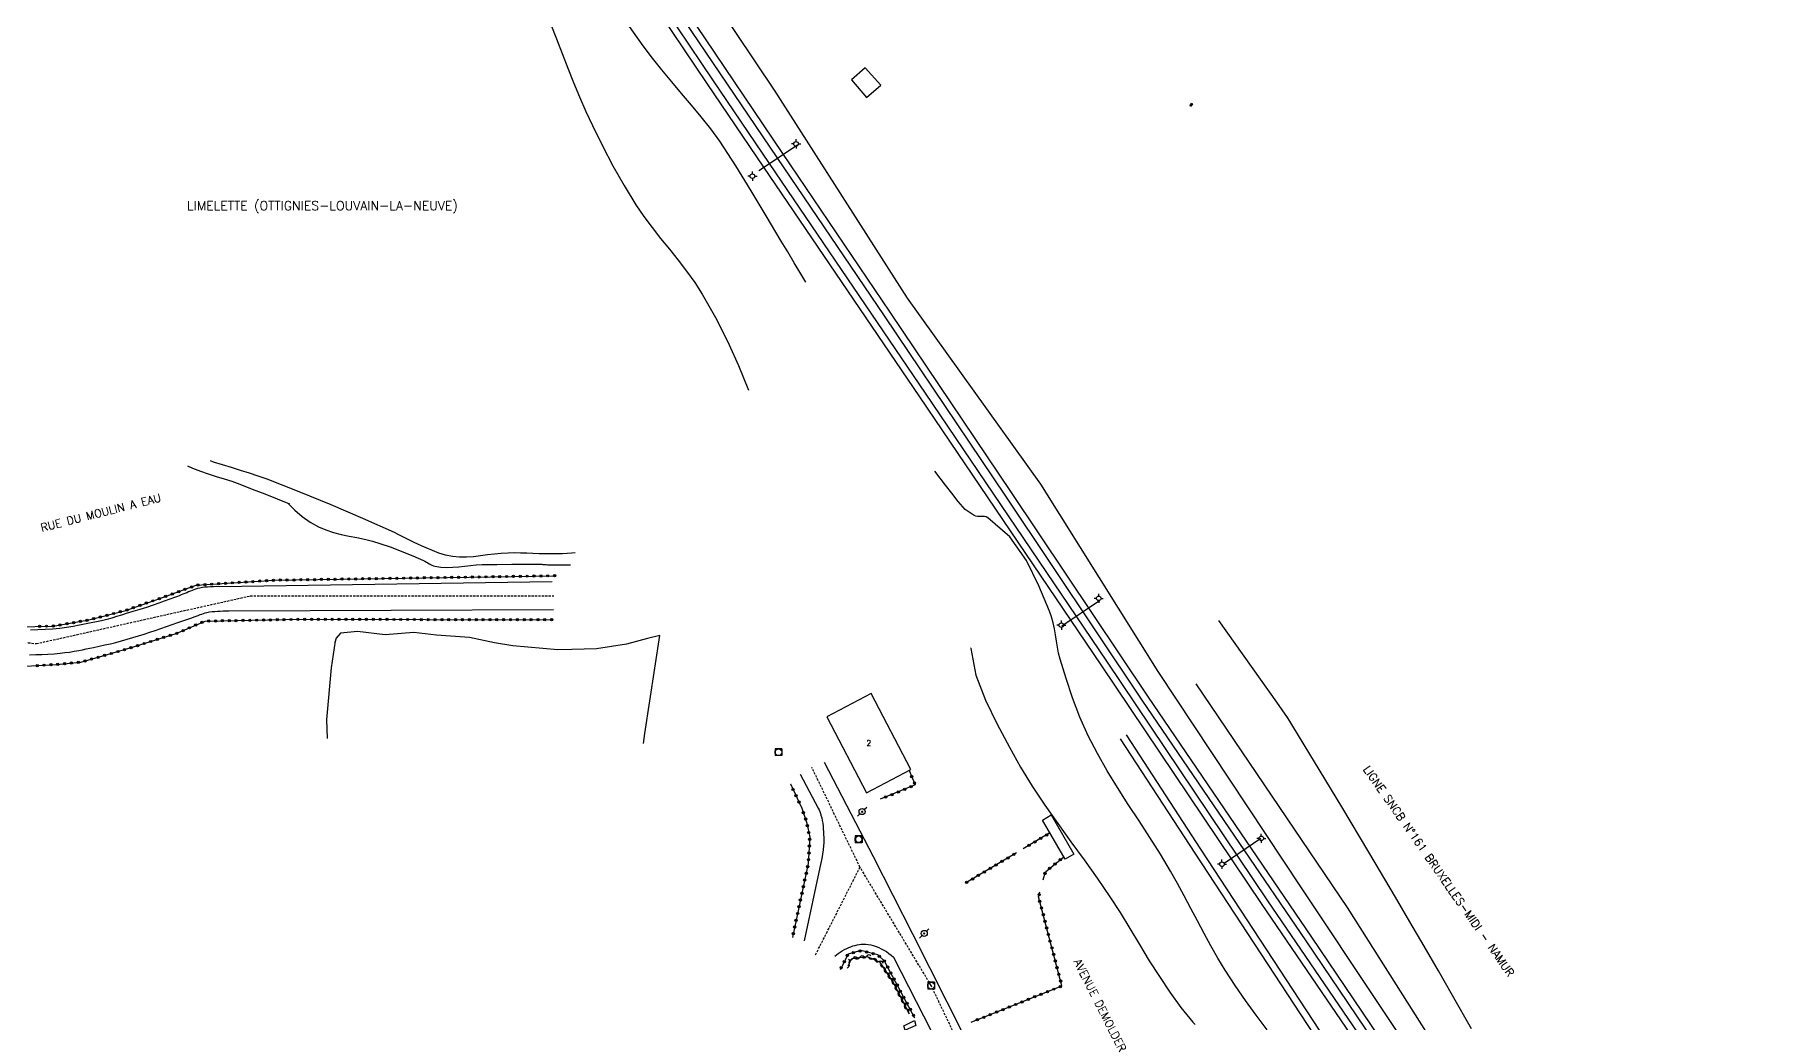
# Model space of a CAD drawing. Header units: millimetres. Extents: x 163000 to 164000, y 152000 to 153000.
# Drawn here: x 163389.7 to 163768.9, y 152307.6 to 152523.6 of the extents above; entities that cross this region are included whole.
import ezdxf
from ezdxf.enums import TextEntityAlignment as Align

# ---------------------------------------------------------------- set-up
doc = ezdxf.new("R2010")
doc.units = ezdxf.units.MM
doc.linetypes.add('DASHED', pattern=[0.75, 0.5, -0.25])
doc.layers.get('0').update_dxf_attribs({"linetype": 'CONTINUOUS'})
for name, color, linetype in [('W0001', 6, 'DASHED'), ('W0008', 7, 'CONTINUOUS'), ('W0101', 7, 'CONTINUOUS'), ('W0104', 1, 'CONTINUOUS'), ('W0105', 7, 'CONTINUOUS'), ('W0211', 2, 'CONTINUOUS'), ('W0214', 2, 'CONTINUOUS'), ('W0300', 7, 'CONTINUOUS'), ('W0310', 3, 'CONTINUOUS'), ('W0323', 7, 'CONTINUOUS'), ('W0401', 7, 'CONTINUOUS'), ('W0420', 7, 'CONTINUOUS'), ('W0473', 7, 'CONTINUOUS'), ('W0510', 5, 'CONTINUOUS'), ('W0515', 5, 'CONTINUOUS'), ('W0610', 7, 'CONTINUOUS'), ('W0611', 7, 'CONTINUOUS'), ('W0700', 7, 'CONTINUOUS'), ('W0980', 7, 'CONTINUOUS'), ('W0989', 7, 'CONTINUOUS'), ('W0991', 7, 'CONTINUOUS')]:
    doc.layers.add(name, color=color, linetype=linetype)
doc.styles.get("Standard").update_dxf_attribs({"font": 'romans.shx', "width": 0.85})

# ---------------------------------------------------------------- blocks, each defined once
blk = doc.blocks.new('T401')
for p, q in [((-0.3, 0.3), (0, 0.3)), ((-0.3, -0.25), (-0.3, 0.3)), ((-0.3, 0.15), (0, 0.15)), ((-0.3, 0), (0, 0)), ((0, 0.3), (0, -0.25)), ((-0.3, -0.15), (0, -0.15)), ((-0.3, -0.25), (-0.3, -0.3)), ((-0.3, -0.3), (0, -0.3)), ((0, -0.3), (0, -0.25))]:
    blk.add_line(p, q)
blk = doc.blocks.new('T473')
for p, q in [((-0.166667, 0.166667), (0.166667, -0.166667)), ((-0.166667, -0.166667), (0.166667, 0.166667)), ((0.500001, 0.500001), (1.000002, 1.000002)), ((-1.000002, -1.000002), (-0.500001, -0.500001))]:
    blk.add_line(p, q)
blk.add_ellipse((0, 0), major_axis=(0.471405, 0.471405), ratio=1, start_param=5.4977871438, end_param=11.780972451)
blk = doc.blocks.new('T420')
for p, q in [((0.75, 0.75), (-0.75, 0.75)), ((-0.75, 0.75), (-0.75, -0.75)), ((0.75, 0.75), (0.75, -0.75)), ((0.75, -0.75), (-0.75, -0.75))]:
    blk.add_line(p, q)
blk.add_ellipse((0, 0), major_axis=(-0.53, 0.53), ratio=1, start_param=3.926991, end_param=10.210176)
blk = doc.blocks.new('T610')
for p, q in [((-0.500001, 0), (-1.000002, 0)), ((0, 0.500001), (0, 1.000002)), ((0.500001, 0), (1.000002, 0)), ((0, -0.500001), (0, -1.000002))]:
    blk.add_line(p, q)
blk.add_ellipse((0, 0), major_axis=(-0.353554, 0.353554), ratio=1, start_param=3.926990817, end_param=10.2101761242)
blk = doc.blocks.new('t323o')
at = {"color": 0, "linetype": 'Continuous'}
for radius in [0.25, 0.15]:
    blk.add_circle((0, 0), radius, dxfattribs=at)
blk = doc.blocks.new('t310o')
at = {"color": 0, "linetype": 'Continuous'}
for centre, start, end in [((-0.5, 0.38), 216.8699, 323.1304), ((0.5, -0.37), 36.8699, 143.1303)]:
    blk.add_arc(centre, 0.625, start, end, dxfattribs=at)

msp = doc.modelspace()

# ---------------------------------------------------------------- linework, layer by layer
at = {"layer": 'W0001'}
for points in [[(163346.62, 152395.54), (163390.11, 152390.41), (163436.88, 152400.86), (163503.25, 152400.9), (163503.25, 152400.9)], [(163570.22, 152341.53), (163559.69, 152363.34), (163559.69, 152363.34)], [(163560.5, 152322.38), (163570.22, 152341.53)], [(163657.87, 152171), (163646.74, 152193.14), (163630.43, 152225.25), (163606.01, 152273.33), (163585.78, 152315.64), (163570.22, 152341.53), (163570.22, 152341.53)]]:
    msp.add_lwpolyline(points, dxfattribs=at)
at = {"layer": 'W0008'}
for points in [[(163430.18, 152402.87), (163429.51, 152402.88), (163428.85, 152402.87), (163428.18, 152402.84), (163427.51, 152402.79), (163426.97, 152402.74), (163426.42, 152402.67), (163425.88, 152402.57), (163425.34, 152402.45), (163424.94, 152402.33), (163424.56, 152402.19), (163424.18, 152402.03), (163423.8, 152401.88), (163423.39, 152401.72), (163422.98, 152401.55), (163422.57, 152401.39), (163422.16, 152401.22), (163421.75, 152401.05), (163421.34, 152400.89), (163420.94, 152400.73), (163420.52, 152400.57), (163419.31, 152400.11), (163418.09, 152399.67), (163416.86, 152399.23), (163415.63, 152398.81), (163414.17, 152398.34), (163412.7, 152397.88), (163411.24, 152397.43), (163409.77, 152396.98), (163408.7, 152396.65), (163407.64, 152396.32), (163406.58, 152396), (163405.5, 152395.7), (163404.38, 152395.42), (163403.25, 152395.17), (163402.11, 152394.93), (163400.97, 152394.71), (163399.55, 152394.43), (163398.13, 152394.16), (163396.7, 152393.93), (163395.27, 152393.74), (163393.66, 152393.59), (163392.04, 152393.49), (163390.42, 152393.43), (163388.8, 152393.37)], [(163502.91, 152403.93), (163430.18, 152402.87)], [(163388.62, 152387.96), (163390.01, 152388.01), (163391.33, 152388.06), (163392.65, 152388.12), (163393.98, 152388.2), (163395.29, 152388.32), (163396.32, 152388.44), (163397.34, 152388.58), (163398.36, 152388.74), (163399.38, 152388.92), (163400.18, 152389.08), (163400.98, 152389.25), (163401.77, 152389.43), (163402.57, 152389.6), (163403.81, 152389.86), (163405.05, 152390.12), (163406.29, 152390.38), (163407.52, 152390.67), (163408.76, 152391.01), (163409.99, 152391.36), (163411.21, 152391.73), (163412.44, 152392.11), (163413.67, 152392.51), (163414.89, 152392.91), (163416.11, 152393.32), (163417.33, 152393.74), (163418.58, 152394.16), (163419.83, 152394.58), (163421.08, 152395), (163422.33, 152395.44), (163422.78, 152395.6), (163423.23, 152395.76), (163423.69, 152395.93), (163424.14, 152396.09), (163424.59, 152396.26), (163425.04, 152396.42), (163425.49, 152396.59), (163425.94, 152396.75), (163426.3, 152396.88), (163426.65, 152397.02), (163427.01, 152397.14), (163427.38, 152397.24), (163427.96, 152397.35), (163428.54, 152397.42), (163429.13, 152397.47), (163429.71, 152397.51), (163430.33, 152397.54), (163430.95, 152397.56), (163431.57, 152397.57), (163432.2, 152397.56)], [(163432.2, 152397.56), (163503.22, 152397.87)], [(163581.79, 152326.87), (163573.15, 152343.83), (163562.46, 152364.42)], [(163557.12, 152361.9), (163561.06, 152354.43)], [(163561.09, 152354.43), (163561.27, 152354.06), (163561.43, 152353.68), (163561.57, 152353.3), (163561.69, 152352.91), (163561.84, 152352.32), (163561.96, 152351.73), (163562.06, 152351.13), (163562.14, 152350.53), (163562.2, 152349.91), (163562.25, 152349.29), (163562.27, 152348.66), (163562.29, 152348.04), (163562.3, 152347.61), (163562.3, 152347.18), (163562.29, 152346.75), (163562.27, 152346.31), (163562.17, 152345.34), (163562.03, 152344.37), (163561.87, 152343.4), (163561.67, 152342.44)], [(163561.67, 152342.47), (163558.02, 152325.44)], [(163564.69, 152322.09), (163565.41, 152322.63), (163565.85, 152322.97), (163566.33, 152323.27), (163566.82, 152323.54), (163567.32, 152323.78), (163567.76, 152323.98), (163568.22, 152324.15), (163568.68, 152324.31), (163569.15, 152324.44), (163569.59, 152324.54), (163570.03, 152324.62), (163570.48, 152324.68), (163570.93, 152324.7), (163571.49, 152324.68), (163572.04, 152324.62), (163572.59, 152324.52), (163573.13, 152324.38), (163573.73, 152324.2), (163574.31, 152323.97), (163574.88, 152323.71), (163575.43, 152323.41), (163576, 152323.07), (163576.54, 152322.69), (163577.06, 152322.28), (163577.55, 152321.84)], [(163661, 152171), (163634.4, 152223.24), (163592.98, 152304.66), (163581.79, 152326.87)], [(163577.55, 152321.84), (163585.75, 152305.72), (163619.72, 152238.82), (163654.53, 152171)]]:
    msp.add_lwpolyline(points, dxfattribs=at)
at = {"layer": 'W0101'}
msp.add_lwpolyline([(163562.94, 152374.43), (163571.61, 152357.82), (163581.36, 152362.91), (163572.68, 152379.52), (163562.94, 152374.43)], close=True, dxfattribs=at)
at = {"layer": 'W0104'}
msp.add_lwpolyline([(163574.79, 152512.52), (163571.34, 152516.33), (163568.37, 152513.69), (163571.61, 152509.86), (163574.77, 152512.54)], dxfattribs=at)
msp.add_lwpolyline([(163617, 152344.39), (163615.07, 152343.27), (163610.12, 152351.84), (163612.05, 152352.95), (163617, 152344.39)], close=True, dxfattribs=at)
at = {"layer": 'W0105'}
msp.add_lwpolyline([(163582.43, 152306.89), (163580.07, 152305.91), (163579.8, 152306.86), (163582.13, 152308)], close=True, dxfattribs=at)
at = {"layer": 'W0211'}
for points in [[(163534.07, 152537.36), (163551.6, 152511.22), (163580.53, 152465.94), (163609.71, 152425.29), (163635.32, 152384.31), (163666.68, 152336.99), (163700.8, 152285.76), (163736.26, 152232.79), (163744.18, 152220.74)], [(163558.39, 152469.43), (163557.28, 152471.28), (163555.85, 152473.67), (163554.41, 152476.07), (163552.96, 152478.45), (163549.67, 152483.93), (163546.43, 152489.45), (163543.1, 152494.93), (163539.55, 152500.26), (163537.57, 152502.96), (163535.51, 152505.6), (163533.38, 152508.18), (163531.22, 152510.74), (163529.06, 152513.29), (163526.91, 152515.86), (163524.82, 152518.47), (163522.8, 152521.14), (163518.57, 152527.13)], [(163659.29, 152305.95), (163656.89, 152309.15), (163654.53, 152312.38), (163652.24, 152315.66), (163650.06, 152319.02), (163648.46, 152321.66), (163646.93, 152324.34), (163645.46, 152327.05), (163644.01, 152329.78), (163642.58, 152332.51), (163641.14, 152335.24), (163639.67, 152337.95), (163638.15, 152340.63), (163635.93, 152344.35), (163633.61, 152348.01), (163631.25, 152351.64), (163628.88, 152355.27), (163626.54, 152358.92), (163624.27, 152362.63), (163622.13, 152366.41), (163620.15, 152370.27), (163618.32, 152374.36), (163616.72, 152378.54), (163615.28, 152382.78), (163613.98, 152387.05), (163613.64, 152388.35), (163613.39, 152389.67), (163613.18, 152390.99), (163612.98, 152392.32), (163612.76, 152393.65), (163612.49, 152394.97), (163612.13, 152396.28), (163611.67, 152397.55), (163609.31, 152403.05), (163606.6, 152408.59), (163602.98, 152413.77), (163598.18, 152417.94), (163597.82, 152418.12), (163597.43, 152418.2), (163597.04, 152418.23), (163596.66, 152418.23), (163596.29, 152418.22), (163595.91, 152418.23), (163595.52, 152418.29), (163595.16, 152418.43), (163593.25, 152419.78), (163591.66, 152421.49), (163590.27, 152423.33), (163588.91, 152425.1), (163586.55, 152428.12)]]:
    msp.add_lwpolyline(points, dxfattribs=at)
at = {"layer": 'W0214'}
for points in [[(163502.58, 152525.81), (163503.83, 152522.63), (163505.08, 152519.45), (163506.32, 152516.27), (163507.59, 152513.1), (163508.9, 152509.95), (163510.27, 152506.81), (163511.7, 152503.71), (163513.89, 152499.27), (163516.2, 152494.89), (163518.63, 152490.58), (163521.22, 152486.36), (163522.93, 152483.84), (163524.74, 152481.39), (163526.62, 152479), (163528.53, 152476.64), (163530.44, 152474.27), (163532.29, 152471.85), (163534.07, 152469.37), (163535.72, 152466.81), (163538.61, 152461.75), (163541.26, 152456.55), (163543.66, 152451.24), (163545.81, 152445.82)], [(163661.34, 152377.59), (163648.68, 152395.47)], [(163594.51, 152389.47), (163594.49, 152389.44), (163594.48, 152389.41), (163594.48, 152389.37), (163594.48, 152389.34), (163595.58, 152383.54), (163597.66, 152378.03), (163600.24, 152372.81), (163602.91, 152367.75), (163605.31, 152363.43), (163607.9, 152359.22), (163610.64, 152355.12), (163613.48, 152351.09), (163616.36, 152347.1), (163619.25, 152343.13), (163622.11, 152339.12), (163624.88, 152335.06), (163627.11, 152331.61), (163629.26, 152328.12), (163631.37, 152324.6), (163633.49, 152321.09), (163635.68, 152317.6), (163637.97, 152314.18), (163640.41, 152310.84), (163643.02, 152307.65), (163643.51, 152307.12)], [(163663.72, 152374.24), (163661.34, 152377.59)], [(163703.91, 152306.16), (163699.77, 152313.5), (163696.71, 152318.88), (163693.61, 152324.25), (163690.49, 152329.61), (163687.34, 152334.95), (163681.48, 152344.84), (163675.57, 152354.71), (163669.62, 152364.56), (163663.63, 152374.38)]]:
    msp.add_lwpolyline(points, dxfattribs=at)
at = {"layer": 'W0300'}
msp.add_lwpolyline([(163643.67, 152381.61), (163676.77, 152332.69), (163732.43, 152244.78)], dxfattribs=at)
at = {"layer": 'W0310'}
msp.add_lwpolyline([(163567.63, 152319.97), (163568.43, 152321.54), (163571.8, 152322.03), (163574.47, 152320.84), (163577.48, 152316.3), (163580.94, 152309.44)], dxfattribs=at)
at = {"layer": 'W0323'}
for points in [[(163281.79, 152414.1), (163301.21, 152409.05), (163348.71, 152400.25), (163369.18, 152396.41), (163385.82, 152394.1), (163393.8, 152394.26), (163401.6, 152395.6), (163409.66, 152397.69), (163417.12, 152400.31), (163425.08, 152403.21), (163442.19, 152404.28), (163503.65, 152405.26)], [(163348.84, 152376.18), (163349.1, 152379.45), (163349.6, 152382.06), (163350.73, 152384.11), (163352.61, 152386.07), (163355.38, 152387.77), (163359.1, 152388.56), (163382.18, 152385.18), (163394.59, 152385.86), (163399.8, 152386.38), (163405.66, 152388.01), (163411.6, 152389.79), (163420.71, 152392.64), (163427.01, 152395.33), (163447.48, 152395.73), (163502.91, 152395.64)], [(163580.97, 152362.71), (163582.32, 152359.51), (163574.66, 152356.38)], [(163555, 152359.78), (163555, 152359.78), (163555, 152359.78), (163557.53, 152354.45)], [(163557.53, 152354.43), (163558.6, 152351.18), (163559.23, 152348.07), (163558.92, 152342.34), (163555.43, 152326.15)], [(163611.75, 152349.02), (163605.89, 152345.54)], [(163604.46, 152344.69), (163593.54, 152338.21)], [(163610.3, 152338.76), (163610.8, 152340.55), (163614.78, 152343.77)], [(163594.51, 152307.61), (163614.36, 152315.56), (163609.27, 152335.06), (163609.57, 152336.13)], [(163582.24, 152308.52), (163575.55, 152321), (163574.09, 152322.39), (163570.41, 152323.29), (163567.61, 152322.52), (163565.85, 152319.08)]]:
    msp.add_lwpolyline(points, dxfattribs=at)
at = {"layer": 'W0510'}
for points in [[(163423.19, 152429.3), (163424.27, 152428.78), (163425.98, 152428.1), (163427.71, 152427.52), (163429.43, 152426.99), (163431.16, 152426.47), (163432.88, 152425.92), (163434.58, 152425.3), (163437.31, 152424.22), (163440.04, 152423.14), (163442.77, 152422.05), (163445.49, 152420.96)], [(163507.94, 152410.29), (163507.22, 152410.23), (163506.18, 152410.14), (163505.15, 152410.08), (163504.11, 152410.04), (163502.76, 152410.03), (163501.41, 152410.04), (163500.06, 152410.08), (163498.71, 152410.13), (163497.36, 152410.18), (163496.01, 152410.22), (163494.66, 152410.24), (163493.31, 152410.22), (163491.78, 152410.15), (163490.27, 152409.99), (163488.76, 152409.8), (163487.25, 152409.6), (163485.72, 152409.43), (163484.19, 152409.32), (163482.65, 152409.32), (163481.11, 152409.44), (163479.6, 152409.74), (163478.14, 152410.21), (163476.73, 152410.77), (163475.33, 152411.35), (163474.44, 152411.73), (163473.56, 152412.13), (163472.7, 152412.56), (163471.84, 152412.99), (163470.99, 152413.43), (163470.13, 152413.87), (163469.26, 152414.29), (163468.39, 152414.7), (163461.5, 152417.76), (163454.58, 152420.75), (163447.6, 152423.62), (163440.57, 152426.35), (163438.64, 152427.04), (163436.7, 152427.68), (163434.74, 152428.3), (163432.79, 152428.9), (163430.83, 152429.5), (163428.88, 152430.13), (163428.17, 152430.38)], [(163445.16, 152421.09), (163446.63, 152419.57), (163448.24, 152418.21), (163449.98, 152417.01), (163451.82, 152415.98), (163453.44, 152415.28), (163455.1, 152414.73), (163456.79, 152414.29), (163458.5, 152413.92), (163460.2, 152413.59), (163461.9, 152413.24), (163463.59, 152412.84), (163465.25, 152412.34), (163467.67, 152411.5), (163470.06, 152410.58), (163472.43, 152409.6), (163474.78, 152408.58), (163475.09, 152408.42), (163475.39, 152408.26), (163475.68, 152408.08), (163475.98, 152407.9), (163476.28, 152407.73), (163476.6, 152407.57), (163476.92, 152407.44), (163477.26, 152407.35), (163478.56, 152407.14), (163479.87, 152407.07), (163481.17, 152407.1), (163482.47, 152407.21), (163483.74, 152407.36), (163485.01, 152407.51), (163486.29, 152407.63), (163487.57, 152407.69), (163490.83, 152407.75), (163494.09, 152407.8), (163497.35, 152407.81), (163500.61, 152407.76), (163500.86, 152407.75), (163501.1, 152407.74), (163501.35, 152407.72), (163501.6, 152407.69), (163501.85, 152407.67), (163502.1, 152407.66), (163502.35, 152407.65), (163502.6, 152407.66), (163502.6, 152407.66), (163502.6, 152407.66), (163502.6, 152407.66), (163502.6, 152407.66), (163502.6, 152407.66), (163506.88, 152407.63), (163506.88, 152407.63)]]:
    msp.add_lwpolyline(points, dxfattribs=at)
at = {"layer": 'W0515'}
for points in [[(163456.64, 152392.69), (163455.7, 152391.62), (163455.39, 152390.69)], [(163522.89, 152368.61), (163523.17, 152370.78), (163526.46, 152392.17), (163523.77, 152391.56), (163519.14, 152390.28), (163512.62, 152389.31), (163507.23, 152389.1), (163504.14, 152389.05), (163494.27, 152389.97), (163490.27, 152390.57), (163484.83, 152391.72), (163477.58, 152392.3), (163472.63, 152392.82), (163466.4, 152392.32), (163460.3, 152393.06), (163456.61, 152392.69)], [(163455.44, 152390.99), (163454.6, 152385.1), (163453.58, 152373.79), (163453.7, 152369.65)]]:
    msp.add_lwpolyline(points, dxfattribs=at)
at = {"layer": 'W0611'}
for points in [[(163556.55, 152499.39), (163548.09, 152493.81)], [(163622.57, 152399.75), (163614.33, 152394.23)], [(163657.87, 152347.84), (163649.84, 152342.32)]]:
    msp.add_lwpolyline(points, dxfattribs=at)
at = {"layer": 'W0700'}
for points in [[(163553.36, 152497.59), (163488.14, 152594.42)], [(163538.03, 152513.72), (163527.86, 152528.89), (163486.61, 152590.3)], [(163552.12, 152496.75), (163517.86, 152547.38)], [(163767.76, 152171), (163748.94, 152199.05), (163703.64, 152266.7), (163658.2, 152333.35), (163622.96, 152385.75), (163583.29, 152444.38), (163549.16, 152494.57), (163536.78, 152512.88), (163526.61, 152528.06)], [(163769.57, 152171), (163750.19, 152199.88), (163704.88, 152267.54), (163659.44, 152334.19), (163624.2, 152386.59), (163584.53, 152445.22), (163550.4, 152495.42), (163538.03, 152513.72)], [(163772.38, 152171), (163751.5, 152201.82), (163702.69, 152273.74), (163667.8, 152325.41), (163631.91, 152378.08), (163602.1, 152422.63), (163575.59, 152462.08), (163552.12, 152496.75)], [(163774.19, 152171), (163752.74, 152202.66), (163703.93, 152274.58), (163669.04, 152326.25), (163633.15, 152378.92), (163603.35, 152423.46), (163576.83, 152462.92), (163553.36, 152497.59)], [(163758.78, 152171), (163755.16, 152176.5), (163723.86, 152224.66), (163680.84, 152290.41), (163644.79, 152345.45), (163628.47, 152370.44)], [(163756.98, 152171), (163753.91, 152175.68), (163722.61, 152223.84), (163679.59, 152289.59), (163643.53, 152344.63), (163627.22, 152369.62)]]:
    msp.add_lwpolyline(points, dxfattribs=at)

# ---------------------------------------------------------------- block references
at = {"layer": 'W0310'}
for p, rotation in [((163567.85, 152320.41), 63.04781962191618), ((163568.66, 152321.58), 8.259431271638071), ((163570.14, 152321.79), 8.259431271638071), ((163571.63, 152322.01), 8.259431271638071), ((163573.01, 152321.49), 335.8209100163048), ((163574.38, 152320.88), 335.8209100163048), ((163575.24, 152319.67), 303.6108112886056), ((163576.07, 152318.42), 303.6108112886056), ((163576.9, 152317.17), 303.6108112886056), ((163577.69, 152315.9), 296.746654308673), ((163578.36, 152314.56), 296.746654308673), ((163579.04, 152313.22), 296.746654308673), ((163579.71, 152311.88), 296.746654308673), ((163580.39, 152310.54), 296.746654308673)]:
    msp.add_blockref('t310o', p, dxfattribs=dict(at, rotation=rotation))
at = {"layer": 'W0323'}
for p, rotation in [((163434.46, 152403.8), 3.587244660623436), ((163435.96, 152403.89), 3.587244660623436), ((163437.45, 152403.99), 3.587244660623436), ((163438.95, 152404.08), 3.587244660623436), ((163440.45, 152404.17), 3.587244660623436), ((163441.95, 152404.27), 3.587244660623436), ((163443.44, 152404.3), 0.9138424382949901), ((163444.94, 152404.33), 0.9138424382949901), ((163446.44, 152404.35), 0.9138424382949901), ((163447.94, 152404.38), 0.9138424382949901), ((163449.44, 152404.4), 0.9138424382949901), ((163450.94, 152404.42), 0.9138424382949901), ((163452.44, 152404.45), 0.9138424382949901), ((163453.94, 152404.47), 0.9138424382949901), ((163455.44, 152404.5), 0.9138424382949901), ((163456.94, 152404.52), 0.9138424382949901), ((163458.44, 152404.54), 0.9138424382949901), ((163459.94, 152404.57), 0.9138424382949901), ((163461.44, 152404.59), 0.9138424382949901), ((163462.94, 152404.61), 0.9138424382949901), ((163464.44, 152404.64), 0.9138424382949901), ((163465.94, 152404.66), 0.9138424382949901), ((163467.44, 152404.69), 0.9138424382949901), ((163468.94, 152404.71), 0.9138424382949901), ((163470.44, 152404.73), 0.9138424382949901), ((163471.94, 152404.76), 0.9138424382949901), ((163473.44, 152404.78), 0.9138424382949901), ((163474.94, 152404.81), 0.9138424382949901), ((163476.44, 152404.83), 0.9138424382949901), ((163477.94, 152404.85), 0.9138424382949901), ((163479.44, 152404.88), 0.9138424382949901), ((163480.94, 152404.9), 0.9138424382949901), ((163482.44, 152404.93), 0.9138424382949901), ((163483.94, 152404.95), 0.9138424382949901), ((163485.44, 152404.97), 0.9138424382949901), ((163486.94, 152405), 0.9138424382949901), ((163488.44, 152405.02), 0.9138424382949901), ((163489.94, 152405.05), 0.9138424382949901), ((163491.44, 152405.07), 0.9138424382949901), ((163492.94, 152405.09), 0.9138424382949901), ((163494.44, 152405.12), 0.9138424382949901), ((163495.94, 152405.14), 0.9138424382949901), ((163497.44, 152405.17), 0.9138424382949901), ((163498.94, 152405.19), 0.9138424382949901), ((163500.44, 152405.21), 0.9138424382949901), ((163501.94, 152405.24), 0.9138424382949901), ((163503.44, 152405.26), 0.9138424382949901), ((163417, 152400.26), 19.33481057802023), ((163418.41, 152400.78), 20.05872811081382), ((163419.82, 152401.29), 20.05872811081382), ((163421.23, 152401.8), 20.05872811081382), ((163422.64, 152402.32), 20.05872811081382), ((163424.04, 152402.83), 20.05872811081382), ((163425.48, 152403.24), 3.587244660623436), ((163426.97, 152403.33), 3.587244660623436), ((163428.47, 152403.42), 3.587244660623436), ((163429.97, 152403.52), 3.587244660623436), ((163431.47, 152403.61), 3.587244660623436), ((163432.96, 152403.71), 3.587244660623436), ((163404.12, 152396.25), 14.56027319749776), ((163405.57, 152396.63), 14.56027319749776), ((163407.03, 152397), 14.56027319749776), ((163408.48, 152397.38), 14.56027319749776), ((163409.92, 152397.78), 19.33481057802023), ((163411.34, 152398.28), 19.33481057802023), ((163412.75, 152398.77), 19.33481057802023), ((163414.17, 152399.27), 19.33481057802023), ((163415.58, 152399.77), 19.33481057802023), ((163390.82, 152394.2), 1.126983006820093), ((163392.32, 152394.23), 1.126983006820093), ((163393.82, 152394.26), 9.71157218063769), ((163395.3, 152394.52), 9.71157218063769), ((163396.78, 152394.77), 9.71157218063769), ((163398.25, 152395.02), 9.71157218063769), ((163399.73, 152395.28), 9.71157218063769), ((163401.21, 152395.53), 9.71157218063769), ((163402.67, 152395.87), 14.56027319749776), ((163420.83, 152392.69), 23.1411770961063), ((163422.21, 152393.28), 23.1411770961063), ((163423.59, 152393.87), 23.1411770961063), ((163424.97, 152394.46), 23.1411770961063), ((163426.35, 152395.05), 23.1411770961063), ((163427.79, 152395.35), 1.098891695825662), ((163429.29, 152395.38), 1.098891695825662), ((163430.79, 152395.41), 1.098891695825662), ((163432.29, 152395.43), 1.098891695825662), ((163433.79, 152395.46), 1.098891695825662), ((163435.29, 152395.49), 1.098891695825662), ((163436.79, 152395.52), 1.098891695825662), ((163438.29, 152395.55), 1.098891695825662), ((163439.79, 152395.58), 1.098891695825662), ((163441.29, 152395.61), 1.098891695825662), ((163442.79, 152395.64), 1.098891695825662), ((163444.29, 152395.66), 1.098891695825662), ((163445.79, 152395.69), 1.098891695825662), ((163447.29, 152395.72), 1.098891695825662), ((163448.79, 152395.72), 359.9115456833937), ((163450.29, 152395.72), 359.9115456833937), ((163451.79, 152395.72), 359.9115456833937), ((163453.29, 152395.72), 359.9115456833937), ((163454.79, 152395.71), 359.9115456833937), ((163456.29, 152395.71), 359.9115456833937), ((163457.79, 152395.71), 359.9115456833937), ((163459.29, 152395.71), 359.9115456833937), ((163460.79, 152395.71), 359.9115456833937), ((163462.29, 152395.7), 359.9115456833937), ((163463.79, 152395.7), 359.9115456833937), ((163465.29, 152395.7), 359.9115456833937), ((163466.79, 152395.7), 359.9115456833937), ((163468.29, 152395.69), 359.9115456833937), ((163469.79, 152395.69), 359.9115456833937), ((163471.29, 152395.69), 359.9115456833937), ((163472.79, 152395.69), 359.9115456833937), ((163474.29, 152395.68), 359.9115456833937), ((163475.79, 152395.68), 359.9115456833937), ((163477.29, 152395.68), 359.9115456833937), ((163478.79, 152395.68), 359.9115456833937), ((163480.29, 152395.68), 359.9115456833937), ((163481.79, 152395.67), 359.9115456833937), ((163483.29, 152395.67), 359.9115456833937), ((163484.79, 152395.67), 359.9115456833937), ((163486.29, 152395.67), 359.9115456833937), ((163487.79, 152395.66), 359.9115456833937), ((163489.29, 152395.66), 359.9115456833937), ((163490.79, 152395.66), 359.9115456833937), ((163492.29, 152395.66), 359.9115456833937), ((163493.79, 152395.65), 359.9115456833937), ((163495.29, 152395.65), 359.9115456833937), ((163496.79, 152395.65), 359.9115456833937), ((163498.29, 152395.65), 359.9115456833937), ((163499.79, 152395.65), 359.9115456833937), ((163501.29, 152395.64), 359.9115456833937), ((163502.79, 152395.64), 359.9115456833937), ((163407.94, 152388.69), 16.67608436713668), ((163409.38, 152389.12), 16.67608436713668), ((163410.81, 152389.55), 16.67608436713668), ((163412.25, 152389.99), 17.39151436838123), ((163413.68, 152390.44), 17.39151436838123), ((163415.11, 152390.88), 17.39151436838123), ((163416.54, 152391.33), 17.39151436838123), ((163417.97, 152391.78), 17.39151436838123), ((163419.4, 152392.23), 17.39151436838123), ((163390.29, 152385.62), 3.139658418949589), ((163391.79, 152385.71), 3.139658418949589), ((163393.29, 152385.79), 3.139658418949589), ((163394.78, 152385.88), 5.739097184228429), ((163396.28, 152386.03), 5.739097184228429), ((163397.77, 152386.18), 5.739097184228429), ((163399.26, 152386.33), 5.739097184228429), ((163400.72, 152386.64), 15.47133059693673), ((163402.17, 152387.04), 15.47133059693673), ((163403.62, 152387.44), 15.47133059693673), ((163405.06, 152387.84), 15.47133059693673), ((163406.5, 152388.26), 16.67608436713668), ((163555.6, 152358.52), 295.4148643911234), ((163579.99, 152358.55), 202.1857111583772), ((163581.38, 152359.12), 202.1857111583772), ((163581.55, 152361.33), 292.9685345041929), ((163582.14, 152359.95), 292.9685345041929), ((163556.24, 152357.16), 295.4148643911234), ((163556.89, 152355.81), 295.4148643911234), ((163575.82, 152356.85), 202.1857111583772), ((163577.21, 152357.42), 202.1857111583772), ((163578.6, 152357.99), 202.1857111583772), ((163557.85, 152353.46), 288.2962088938393), ((163558.32, 152352.04), 288.2962088938393), ((163558.72, 152350.59), 281.4024970573811), ((163559.02, 152349.12), 281.4024970573811), ((163559.21, 152347.65), 266.8636462746348), ((163608.47, 152347.07), 210.6905173405904), ((163609.76, 152347.84), 210.6905173405904), ((163611.05, 152348.6), 210.6905173405904), ((163558.96, 152343.15), 266.8636462746348), ((163559.04, 152344.65), 266.8636462746348), ((163559.13, 152346.15), 266.8636462746348), ((163602.57, 152343.57), 210.6905173405904), ((163603.86, 152344.33), 210.6905173405904), ((163607.18, 152346.31), 210.6905173405904), ((163614.01, 152343.16), 38.9760081829189), ((163558.46, 152340.2), 258.0225220411865), ((163558.78, 152341.67), 258.0225220411865), ((163596.12, 152339.74), 210.6905173405904), ((163597.41, 152340.5), 210.6905173405904), ((163598.7, 152341.27), 210.6905173405904), ((163599.99, 152342.04), 210.6905173405904), ((163601.28, 152342.8), 210.6905173405904), ((163610.7, 152340.21), 74.50514881173218), ((163611.68, 152341.27), 38.9760081829189), ((163612.85, 152342.21), 38.9760081829189), ((163557.51, 152335.8), 258.0225220411865), ((163557.83, 152337.27), 258.0225220411865), ((163558.15, 152338.73), 258.0225220411865), ((163593.54, 152338.21), 210.6905173405904), ((163594.83, 152338.97), 210.6905173405904), ((163609.4, 152335.51), 74.50514881173218), ((163556.88, 152332.87), 258.0225220411865), ((163557.2, 152334.34), 258.0225220411865), ((163609.53, 152334.06), 104.6176195032674), ((163609.91, 152332.61), 104.6176195032674), ((163555.93, 152328.47), 258.0225220411865), ((163556.25, 152329.94), 258.0225220411865), ((163556.57, 152331.4), 258.0225220411865), ((163610.29, 152331.16), 104.6176195032674), ((163610.67, 152329.71), 104.6176195032674), ((163611.05, 152328.26), 104.6176195032674), ((163555.62, 152327.01), 258.0225220411865), ((163611.43, 152326.81), 104.6176195032674), ((163611.8, 152325.35), 104.6176195032674), ((163566.78, 152320.89), 242.8875584863455), ((163567.46, 152322.23), 242.8875584863455), ((163568.74, 152322.83), 195.2080338290163), ((163570.19, 152323.22), 195.2080338290163), ((163571.65, 152322.98), 166.2637326754207), ((163573.1, 152322.63), 166.2637326754207), ((163574.44, 152322.05), 136.6365827712138), ((163575.53, 152321.02), 136.6365827712138), ((163612.18, 152323.9), 104.6176195032674), ((163612.56, 152322.45), 104.6176195032674), ((163612.94, 152321), 104.6176195032674), ((163566.1, 152319.56), 242.8875584863455), ((163576.25, 152319.71), 118.1889812376198), ((163576.96, 152318.38), 118.1889812376198), ((163577.66, 152317.06), 118.1889812376198), ((163613.32, 152319.55), 104.6176195032674), ((163613.7, 152318.1), 104.6176195032674), ((163614.08, 152316.64), 104.6176195032674), ((163578.37, 152315.74), 118.1889812376198), ((163579.08, 152314.42), 118.1889812376198), ((163579.79, 152313.1), 118.1889812376198), ((163608.44, 152313.19), 21.84108486810752), ((163609.83, 152313.75), 21.84108486810752), ((163611.22, 152314.3), 21.84108486810752), ((163612.61, 152314.86), 21.84108486810752), ((163614, 152315.42), 21.84108486810752), ((163580.5, 152311.77), 118.1889812376198), ((163581.21, 152310.45), 118.1889812376198), ((163581.92, 152309.13), 118.1889812376198), ((163598.69, 152309.28), 21.84108486810752), ((163600.08, 152309.84), 21.84108486810752), ((163601.47, 152310.4), 21.84108486810752), ((163602.87, 152310.96), 21.84108486810752), ((163604.26, 152311.51), 21.84108486810752), ((163605.65, 152312.07), 21.84108486810752), ((163607.04, 152312.63), 21.84108486810752), ((163595.9, 152308.17), 21.84108486810752), ((163597.3, 152308.72), 21.84108486810752)]:
    msp.add_blockref('t323o', p, dxfattribs=dict(at, rotation=rotation))
at = {"layer": 'W0401', "rotation": 332.4384962270677}
msp.add_blockref('T401', (163642.77, 152508.2), dxfattribs=at)
at = {"layer": 'W0420'}
for p in [(163552.39, 152366.68), (163569.88, 152347.62), (163569.98, 152347.65), (163585.78, 152315.64)]:
    msp.add_blockref('T420', p, dxfattribs=at)
at = {"layer": 'W0473'}
for p in [(163570.69, 152353.69), (163584.26, 152327.04)]:
    msp.add_blockref('T473', p, dxfattribs=at)
at = {"layer": 'W0610'}
for p in [(163556.25, 152499.69), (163546.7, 152492.64), (163622.43, 152400.32), (163614.25, 152394.45), (163657.98, 152347.84), (163649.38, 152342.18)]:
    msp.add_blockref('T610', p, dxfattribs=at)

# ---------------------------------------------------------------- texts
at = {"layer": 'W0980'}
msp.add_text('LIMELETTE (OTTIGNIES-LOUVAIN-LA-NEUVE)', height=2, dxfattribs=at).set_placement((163452.67, 152486.05), align=Align.MIDDLE)
at = {"layer": 'W0989'}
for s, rotation, p in [('RUE DU MOULIN A EAU', 14.2863, (163391.29, 152414.87)), ('LIGNE SNCB N°161 BRUXELLES-MIDI - NAMUR', 304.9665, (163680.16, 152362.94)), ('AVENUE DEMOLDER', 296.8443, (163616.9, 152320.91))]:
    msp.add_text(s, height=1.75, rotation=rotation, dxfattribs=at).set_placement(p)
at = {"layer": 'W0991'}
msp.add_text('2', height=1.25, dxfattribs=at).set_placement((163572.15, 152368.67), align=Align.MIDDLE_CENTER)

doc.saveas('drawing.dxf')
